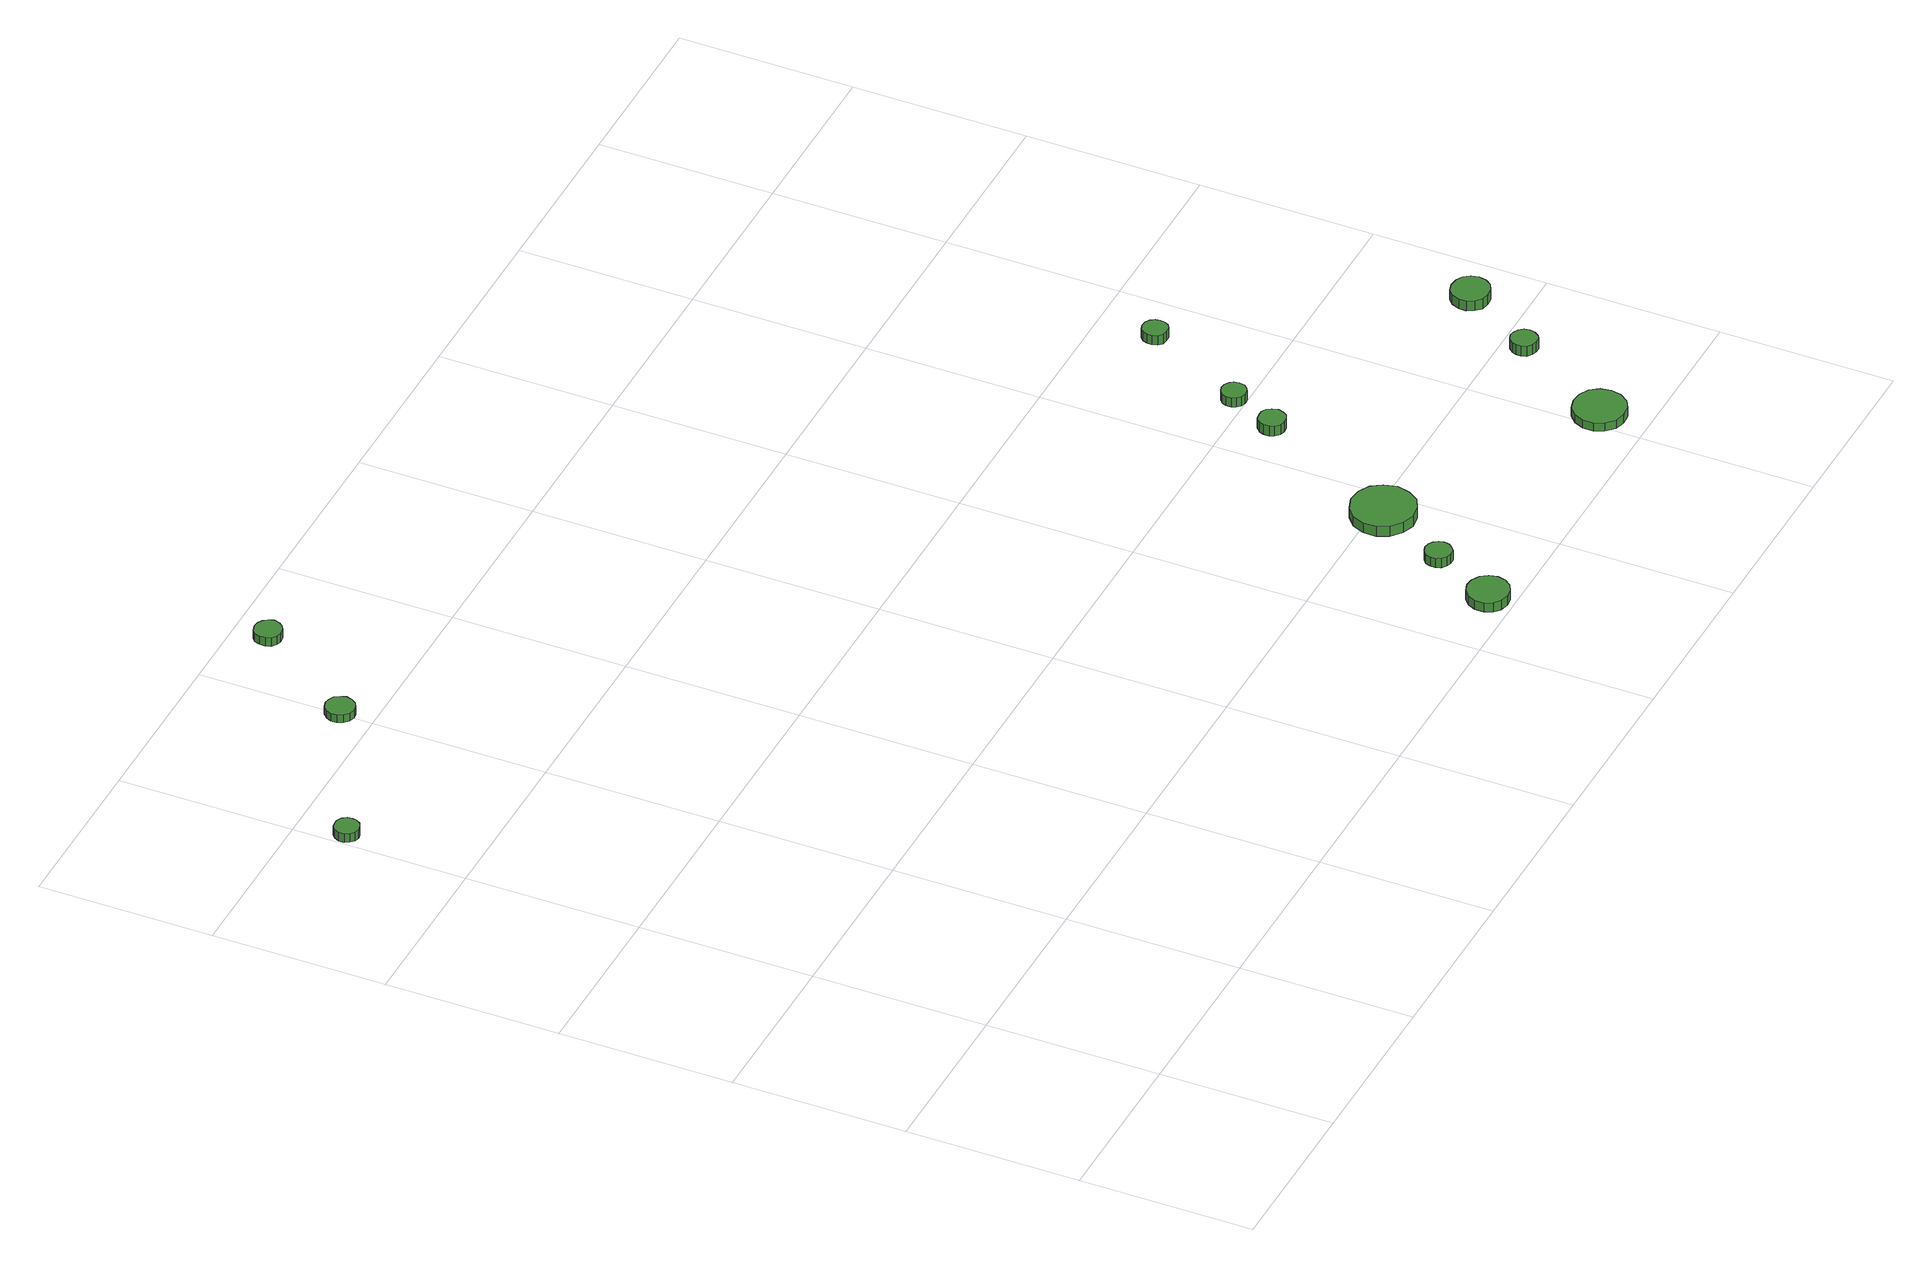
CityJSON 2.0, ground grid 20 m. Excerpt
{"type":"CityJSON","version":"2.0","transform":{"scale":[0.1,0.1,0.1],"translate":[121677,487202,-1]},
"CityObjects":{
"tree1":{"type":"SolitaryVegetationObject","attributes":{"function":"something"},"geometry":[{"type":"MultiSurface","lod":"1","boundaries":[[[0,1,2,3,4,5,6,7,8,9,10,11,12,13,14]],[[15,16,17,18,19,20,21,22,23,24,25,26,27,28,29]],[[0,29,28,1]],[[1,28,27,2]],[[2,27,26,3]],[[3,26,25,4]],[[4,25,24,5]],[[5,24,23,6]],[[6,23,22,7]],[[7,22,21,8]],[[8,21,20,9]],[[9,20,19,10]],[[10,19,18,11]],[[11,18,17,12]],[[12,17,16,13]],[[13,16,15,14]],[[14,15,29,0]]]}]},
"tree2":{"type":"SolitaryVegetationObject","attributes":{"function":"something"},"geometry":[{"type":"MultiSurface","lod":"1","boundaries":[[[30,31,32,33,34,35,36,37,38,39,40,41,42,43,44]],[[45,46,47,48,49,50,51,52,53,54,55,56,57,58,59]],[[30,59,58,31]],[[31,58,57,32]],[[32,57,56,33]],[[33,56,55,34]],[[34,55,54,35]],[[35,54,53,36]],[[36,53,52,37]],[[37,52,51,38]],[[38,51,50,39]],[[39,50,49,40]],[[40,49,48,41]],[[41,48,47,42]],[[42,47,46,43]],[[43,46,45,44]],[[44,45,59,30]]]}]},
"tree3":{"type":"SolitaryVegetationObject","attributes":{"function":"something"},"geometry":[{"type":"MultiSurface","lod":"1","boundaries":[[[60,61,62,63,64,65,66,67,68,69,70,71,72,73,74]],[[75,76,77,78,79,80,81,82,83,84,85,86,87,88,89]],[[60,89,88,61]],[[61,88,87,62]],[[62,87,86,63]],[[63,86,85,64]],[[64,85,84,65]],[[65,84,83,66]],[[66,83,82,67]],[[67,82,81,68]],[[68,81,80,69]],[[69,80,79,70]],[[70,79,78,71]],[[71,78,77,72]],[[72,77,76,73]],[[73,76,75,74]],[[74,75,89,60]]]}]},
"tree4":{"type":"SolitaryVegetationObject","attributes":{"function":"something"},"geometry":[{"type":"MultiSurface","lod":"1","boundaries":[[[90,91,92,93,94,95,96,97,98,99,100,101,102,103,104]],[[105,106,107,108,109,110,111,112,113,114,115,116,117,118,119]],[[90,119,118,91]],[[91,118,117,92]],[[92,117,116,93]],[[93,116,115,94]],[[94,115,114,95]],[[95,114,113,96]],[[96,113,112,97]],[[97,112,111,98]],[[98,111,110,99]],[[99,110,109,100]],[[100,109,108,101]],[[101,108,107,102]],[[102,107,106,103]],[[103,106,105,104]],[[104,105,119,90]]]}]},
"tree5":{"type":"SolitaryVegetationObject","attributes":{"function":"something"},"geometry":[{"type":"MultiSurface","lod":"1","boundaries":[[[120,121,122,123,124,125,126,127,128,129,130,131,132,133,134]],[[135,136,137,138,139,140,141,142,143,144,145,146,147,148,149]],[[120,149,148,121]],[[121,148,147,122]],[[122,147,146,123]],[[123,146,145,124]],[[124,145,144,125]],[[125,144,143,126]],[[126,143,142,127]],[[127,142,141,128]],[[128,141,140,129]],[[129,140,139,130]],[[130,139,138,131]],[[131,138,137,132]],[[132,137,136,133]],[[133,136,135,134]],[[134,135,149,120]]]}]},
"tree6":{"type":"SolitaryVegetationObject","attributes":{"function":"something"},"geometry":[{"type":"MultiSurface","lod":"1","boundaries":[[[150,151,152,153,154,155,156,157,158,159,160,161,162,163,164]],[[165,166,167,168,169,170,171,172,173,174,175,176,177,178,179]],[[150,179,178,151]],[[151,178,177,152]],[[152,177,176,153]],[[153,176,175,154]],[[154,175,174,155]],[[155,174,173,156]],[[156,173,172,157]],[[157,172,171,158]],[[158,171,170,159]],[[159,170,169,160]],[[160,169,168,161]],[[161,168,167,162]],[[162,167,166,163]],[[163,166,165,164]],[[164,165,179,150]]]}]},
"tree7":{"type":"SolitaryVegetationObject","attributes":{"function":"something"},"geometry":[{"type":"MultiSurface","lod":"1","boundaries":[[[180,181,182,183,184,185,186,187,188,189,190,191,192,193,194]],[[195,196,197,198,199,200,201,202,203,204,205,206,207,208,209]],[[180,209,208,181]],[[181,208,207,182]],[[182,207,206,183]],[[183,206,205,184]],[[184,205,204,185]],[[185,204,203,186]],[[186,203,202,187]],[[187,202,201,188]],[[188,201,200,189]],[[189,200,199,190]],[[190,199,198,191]],[[191,198,197,192]],[[192,197,196,193]],[[193,196,195,194]],[[194,195,209,180]]]}]},
"tree8":{"type":"SolitaryVegetationObject","attributes":{"function":"something"},"geometry":[{"type":"MultiSurface","lod":"1","boundaries":[[[210,211,212,213,214,215,216,217,218,219,220,221,222,223,224]],[[225,226,227,228,229,230,231,232,233,234,235,236,237,238,239]],[[210,239,238,211]],[[211,238,237,212]],[[212,237,236,213]],[[213,236,235,214]],[[214,235,234,215]],[[215,234,233,216]],[[216,233,232,217]],[[217,232,231,218]],[[218,231,230,219]],[[219,230,229,220]],[[220,229,228,221]],[[221,228,227,222]],[[222,227,226,223]],[[223,226,225,224]],[[224,225,239,210]]]}]},
"tree9":{"type":"SolitaryVegetationObject","attributes":{"function":"something"},"geometry":[{"type":"MultiSurface","lod":"1","boundaries":[[[240,241,242,243,244,245,246,247,248,249,250,251,252,253,254]],[[255,256,257,258,259,260,261,262,263,264,265,266,267,268,269]],[[240,269,268,241]],[[241,268,267,242]],[[242,267,266,243]],[[243,266,265,244]],[[244,265,264,245]],[[245,264,263,246]],[[246,263,262,247]],[[247,262,261,248]],[[248,261,260,249]],[[249,260,259,250]],[[250,259,258,251]],[[251,258,257,252]],[[252,257,256,253]],[[253,256,255,254]],[[254,255,269,240]]]}]},
"tree10":{"type":"SolitaryVegetationObject","attributes":{"function":"something"},"geometry":[{"type":"MultiSurface","lod":"1","boundaries":[[[270,271,272,273,274,275,276,277,278,279,280,281,282,283,284]],[[285,286,287,288,289,290,291,292,293,294,295,296,297,298,299]],[[270,299,298,271]],[[271,298,297,272]],[[272,297,296,273]],[[273,296,295,274]],[[274,295,294,275]],[[275,294,293,276]],[[276,293,292,277]],[[277,292,291,278]],[[278,291,290,279]],[[279,290,289,280]],[[280,289,288,281]],[[281,288,287,282]],[[282,287,286,283]],[[283,286,285,284]],[[284,285,299,270]]]}]},
"tree11":{"type":"SolitaryVegetationObject","attributes":{"function":"something"},"geometry":[{"type":"MultiSurface","lod":"1","boundaries":[[[300,301,302,303,304,305,306,307,308,309,310,311,312,313,314]],[[315,316,317,318,319,320,321,322,323,324,325,326,327,328,329]],[[300,329,328,301]],[[301,328,327,302]],[[302,327,326,303]],[[303,326,325,304]],[[304,325,324,305]],[[305,324,323,306]],[[306,323,322,307]],[[307,322,321,308]],[[308,321,320,309]],[[309,320,319,310]],[[310,319,318,311]],[[311,318,317,312]],[[312,317,316,313]],[[313,316,315,314]],[[314,315,329,300]]]}]},
"tree12":{"type":"SolitaryVegetationObject","attributes":{"function":"something"},"geometry":[{"type":"MultiSurface","lod":"1","boundaries":[[[330,331,332,333,334,335,336,337,338,339,340,341,342,343,344]],[[345,346,347,348,349,350,351,352,353,354,355,356,357,358,359]],[[330,359,358,331]],[[331,358,357,332]],[[332,357,356,333]],[[333,356,355,334]],[[334,355,354,335]],[[335,354,353,336]],[[336,353,352,337]],[[337,352,351,338]],[[338,351,350,339]],[[339,350,349,340]],[[340,349,348,341]],[[341,348,347,342]],[[342,347,346,343]],[[343,346,345,344]],[[344,345,359,330]]]}]}
},
"vertices":[
[30,944,17],[29,950,17],[26,955,17],[20,958,17],[15,958,17],[9,957,17],[5,953,17],[2,947,17],[2,941,17],[5,936,17],[9,932,17],[15,930,17],[20,931,17],[26,934,17],[29,939,17],[29,939,6],[26,934,6],[20,931,6],[15,930,6],[9,932,6],[5,936,6],[2,941,6],[2,947,6],[5,953,6],[9,957,6],[15,958,6],[20,958,6],[26,955,6],[29,950,6],[30,944,6],
[218,1038,16],[216,1044,16],[212,1050,16],[206,1053,16],[200,1054,16],[193,1052,16],[188,1047,16],[185,1041,16],[185,1034,16],[188,1028,16],[193,1023,16],[200,1021,16],[206,1022,16],[212,1025,16],[216,1031,16],[216,1031,6],[212,1025,6],[206,1022,6],[200,1021,6],[193,1023,6],[188,1028,6],[185,1034,6],[185,1041,6],[188,1047,6],[193,1052,6],[200,1054,6],[206,1053,6],[212,1050,6],[216,1044,6],[218,1038,6],
[304,1161,17],[302,1167,17],[298,1172,17],[293,1175,17],[286,1176,17],[280,1174,17],[275,1170,17],[273,1164,17],[273,1157,17],[275,1151,17],[280,1147,17],[286,1145,17],[293,1146,17],[298,1149,17],[302,1154,17],[302,1154,6],[298,1149,6],[293,1146,6],[286,1145,6],[280,1147,6],[275,1151,6],[273,1157,6],[273,1164,6],[275,1170,6],[280,1174,6],[286,1176,6],[293,1175,6],[298,1172,6],[302,1167,6],[304,1161,6],
[909,29,17],[907,39,17],[901,47,17],[892,52,17],[883,53,17],[873,50,17],[866,43,17],[862,34,17],[862,24,17],[866,15,17],[873,9,17],[883,6,17],[892,7,17],[901,12,17],[907,20,17],[907,20,5],[901,12,5],[892,7,5],[883,6,5],[873,9,5],[866,15,5],[862,24,5],[862,34,5],[866,43,5],[873,50,5],[883,53,5],[892,52,5],[901,47,5],[907,39,5],[909,29,5],
[939,105,17],[938,111,17],[934,116,17],[929,119,17],[923,120,17],[917,118,17],[912,114,17],[910,108,17],[910,102,17],[912,96,17],[917,92,17],[923,90,17],[929,90,17],[934,94,17],[938,99,17],[938,99,5],[934,94,5],[929,90,5],[923,90,5],[917,92,5],[912,96,5],[910,102,5],[910,108,5],[912,114,5],[917,118,5],[923,120,5],[929,119,5],[934,116,5],[938,111,5],[939,105,5],
[1003,188,19],[999,203,19],[991,215,19],[978,222,19],[963,224,19],[949,219,19],[937,209,19],[931,195,19],[931,180,19],[937,167,19],[949,157,19],[963,152,19],[978,154,19],[991,161,19],[999,173,19],[999,173,6],[991,161,6],[978,154,6],[963,152,6],[949,157,6],[937,167,6],[931,180,6],[931,195,6],[937,209,6],[949,219,6],[963,224,6],[978,222,6],[991,215,6],[999,203,6],[1003,188,6],
[1069,356,20],[1067,363,20],[1064,368,20],[1058,371,20],[1052,371,20],[1046,370,20],[1041,365,20],[1039,360,20],[1039,353,20],[1041,348,20],[1046,343,20],[1052,342,20],[1058,342,20],[1064,345,20],[1067,350,20],[1067,350,7],[1064,345,7],[1058,342,7],[1052,342,7],[1046,343,7],[1041,348,7],[1039,353,7],[1039,360,7],[1041,365,7],[1046,370,7],[1052,371,7],[1058,371,7],[1064,368,7],[1067,363,7],[1069,356,7],
[1092,412,21],[1091,418,21],[1088,422,21],[1083,425,21],[1077,426,21],[1071,424,21],[1067,420,21],[1065,415,21],[1065,409,21],[1067,404,21],[1071,400,21],[1077,398,21],[1083,399,21],[1088,402,21],[1091,406,21],[1091,406,9],[1088,402,9],[1083,399,9],[1077,398,9],[1071,400,9],[1067,404,9],[1065,409,9],[1065,415,9],[1067,420,9],[1071,424,9],[1077,426,9],[1083,425,9],[1088,422,9],[1091,418,9],[1092,412,9],
[1248,55,17],[1246,67,17],[1239,77,17],[1228,83,17],[1216,84,17],[1204,81,17],[1195,72,17],[1190,61,17],[1190,49,17],[1195,38,17],[1204,29,17],[1216,26,17],[1228,27,17],[1239,33,17],[1246,43,17],[1246,43,6],[1239,33,6],[1228,27,6],[1216,26,6],[1204,29,6],[1195,38,6],[1190,49,6],[1190,61,6],[1195,72,6],[1204,81,6],[1216,84,6],[1228,83,6],[1239,77,6],[1246,67,6],[1248,55,6],
[1152,531,23],[1151,536,23],[1148,541,23],[1143,544,23],[1137,545,23],[1131,543,23],[1127,539,23],[1125,534,23],[1125,528,23],[1127,522,23],[1131,518,23],[1137,517,23],[1143,517,23],[1148,520,23],[1151,525,23],[1151,525,11],[1148,520,11],[1143,517,11],[1137,517,11],[1131,518,11],[1127,522,11],[1125,528,11],[1125,534,11],[1127,539,11],[1131,543,11],[1137,545,11],[1143,544,11],[1148,541,11],[1151,536,11],[1152,531,11],
[1304,175,19],[1303,181,19],[1299,186,19],[1294,189,19],[1288,190,19],[1282,188,19],[1277,183,19],[1275,178,19],[1275,172,19],[1277,166,19],[1282,162,19],[1288,160,19],[1294,160,19],[1299,163,19],[1303,169,19],[1303,169,6],[1299,163,6],[1294,160,6],[1288,160,6],[1282,162,6],[1277,166,6],[1275,172,6],[1275,178,6],[1277,183,6],[1282,188,6],[1288,190,6],[1294,189,6],[1299,186,6],[1303,181,6],[1304,175,6],
[1362,260,21],[1360,269,21],[1355,276,21],[1347,280,21],[1338,281,21],[1329,279,21],[1323,273,21],[1319,264,21],[1319,255,21],[1323,247,21],[1329,241,21],[1338,239,21],[1347,240,21],[1355,244,21],[1360,251,21],[1360,251,8],[1355,244,8],[1347,240,8],[1338,239,8],[1329,241,8],[1323,247,8],[1319,255,8],[1319,264,8],[1323,273,8],[1329,279,8],[1338,281,8],[1347,280,8],[1355,276,8],[1360,269,8],[1362,260,8]
]}
